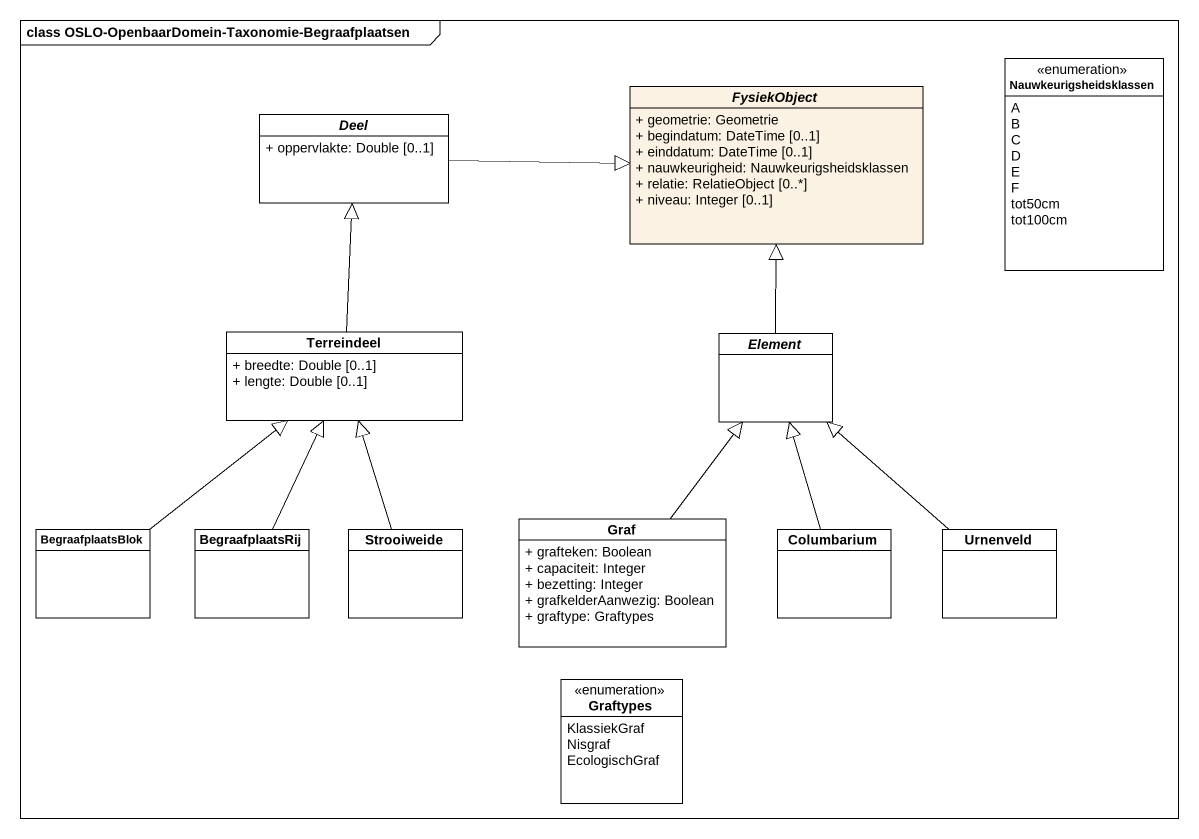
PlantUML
@startuml
mainframe class OSLO-OpenbaarDomein-Taxonomie-Begraafplaatsen
hide circle
hide empty members
skinparam classAttributeIconSize 0
abstract class FysiekObject #FCF2E3 {
  + geometrie: Geometrie
  + begindatum: DateTime [0..1]
  + einddatum: DateTime [0..1]
  + nauwkeurigheid: Nauwkeurigsheidsklassen
  + relatie: RelatieObject [0..*]
  + niveau: Integer [0..1]
}
enum Nauwkeurigsheidsklassen {
  A
  B
  C
  D
  E
  F
  tot50cm
  tot100cm
}
abstract class Deel {
  + oppervlakte: Double [0..1]
}
class Terreindeel {
  + breedte: Double [0..1]
  + lengte: Double [0..1]
}
abstract class Element
class BegraafplaatsBlok
class BegraafplaatsRij
class Strooiweide
class Graf {
  + grafteken: Boolean
  + capaciteit: Integer
  + bezetting: Integer
  + grafkelderAanwezig: Boolean
  + graftype: Graftypes
}
class Columbarium
class Urnenveld
enum Graftypes {
  KlassiekGraf
  Nisgraf
  EcologischGraf
}
Deel -right-|> FysiekObject
Terreindeel -up-|> Deel
Element -up-|> FysiekObject
BegraafplaatsBlok -up-|> Terreindeel
BegraafplaatsRij -up-|> Terreindeel
Strooiweide -up-|> Terreindeel
Graf -up-|> Element
Columbarium -up-|> Element
Urnenveld -up-|> Element
@enduml
